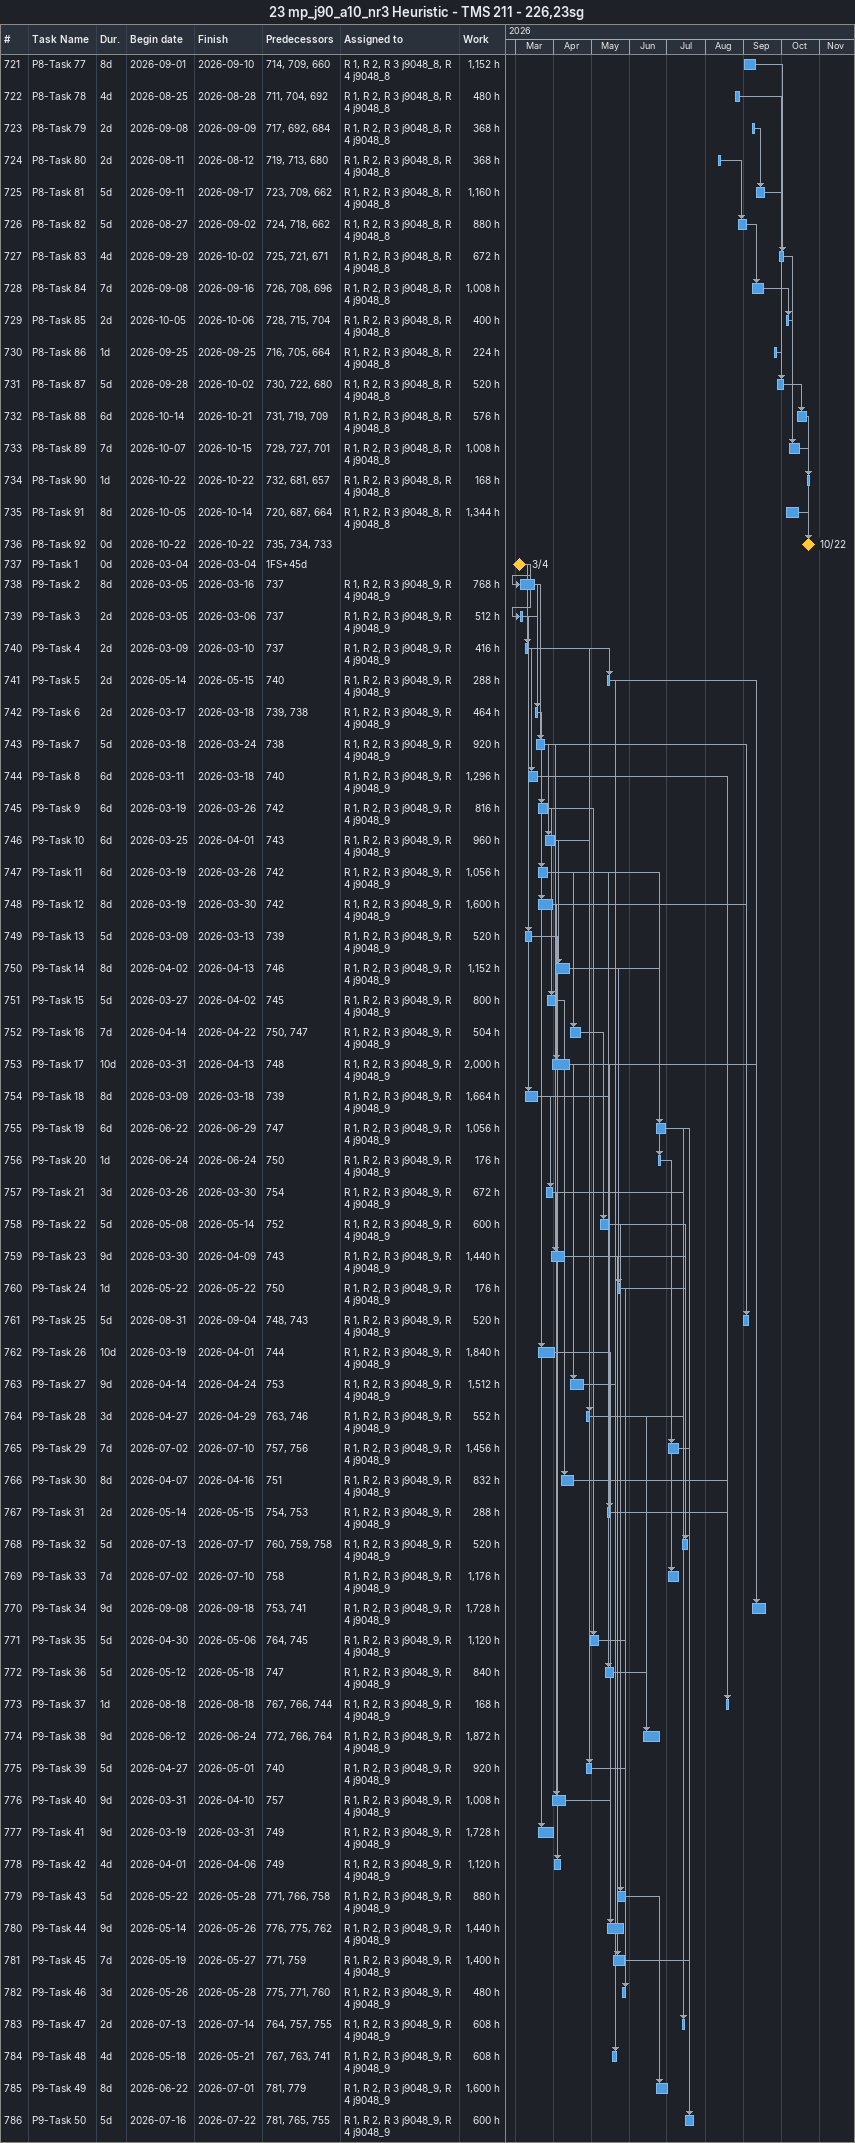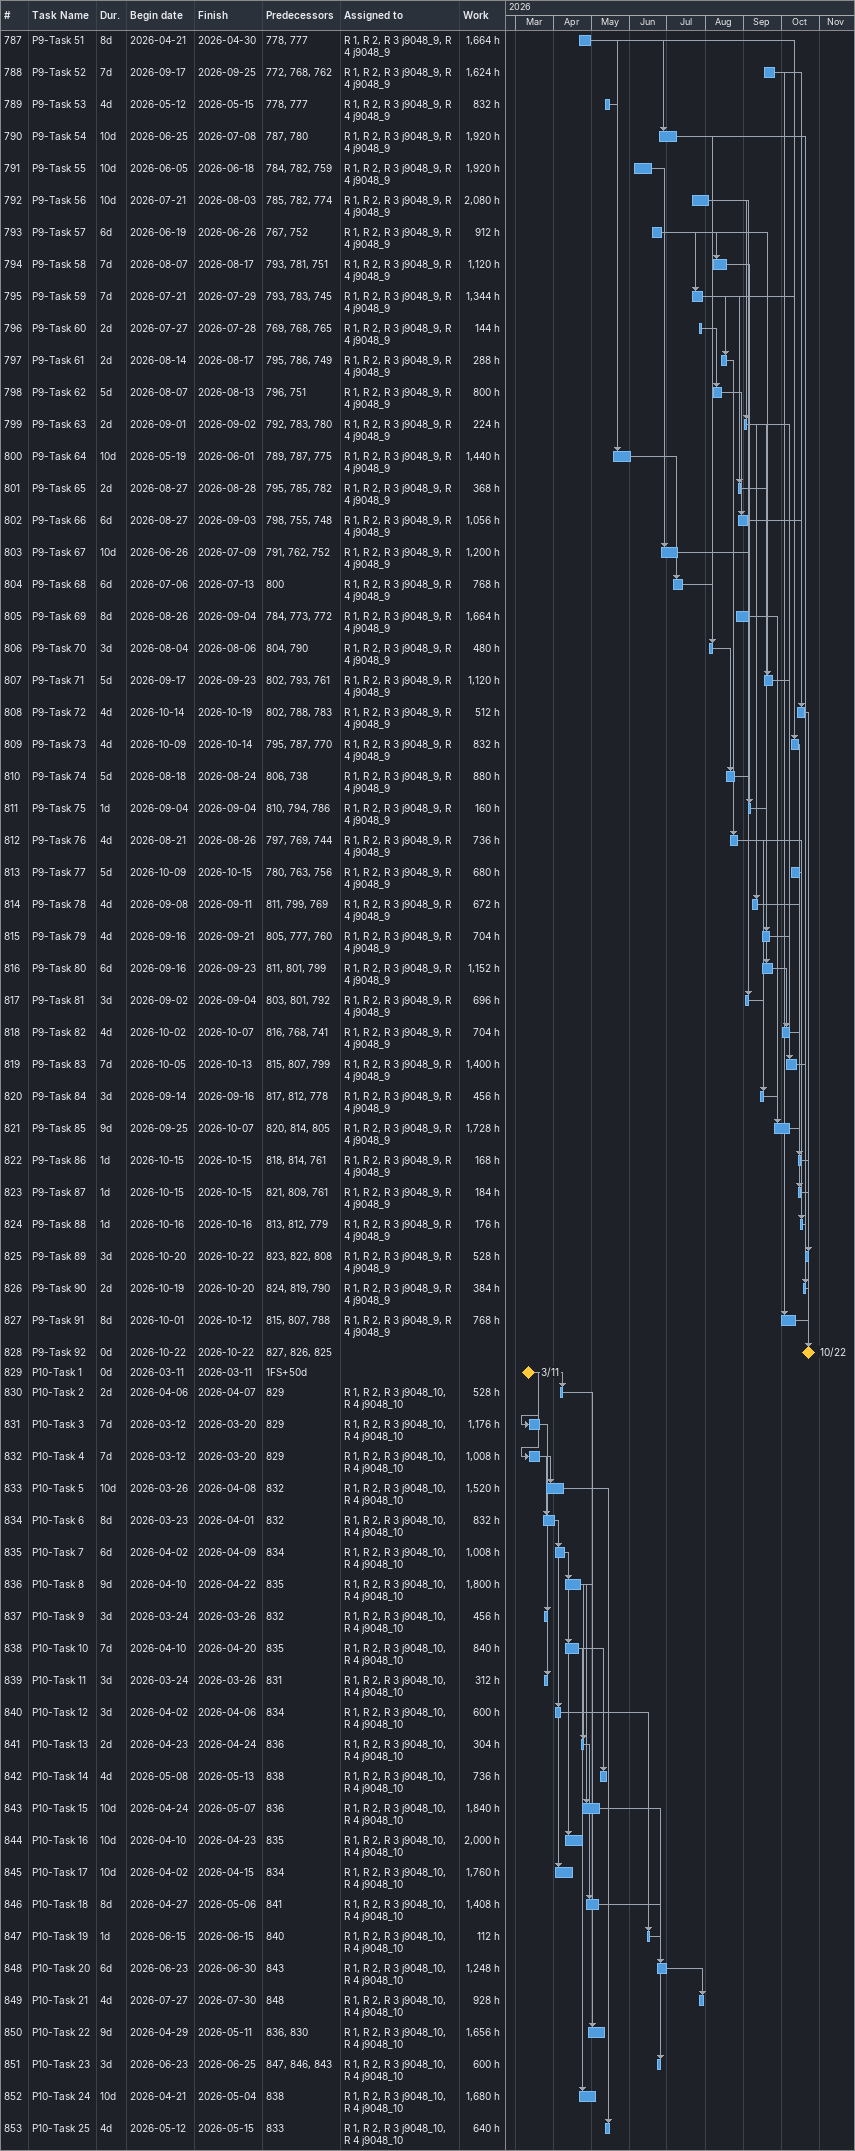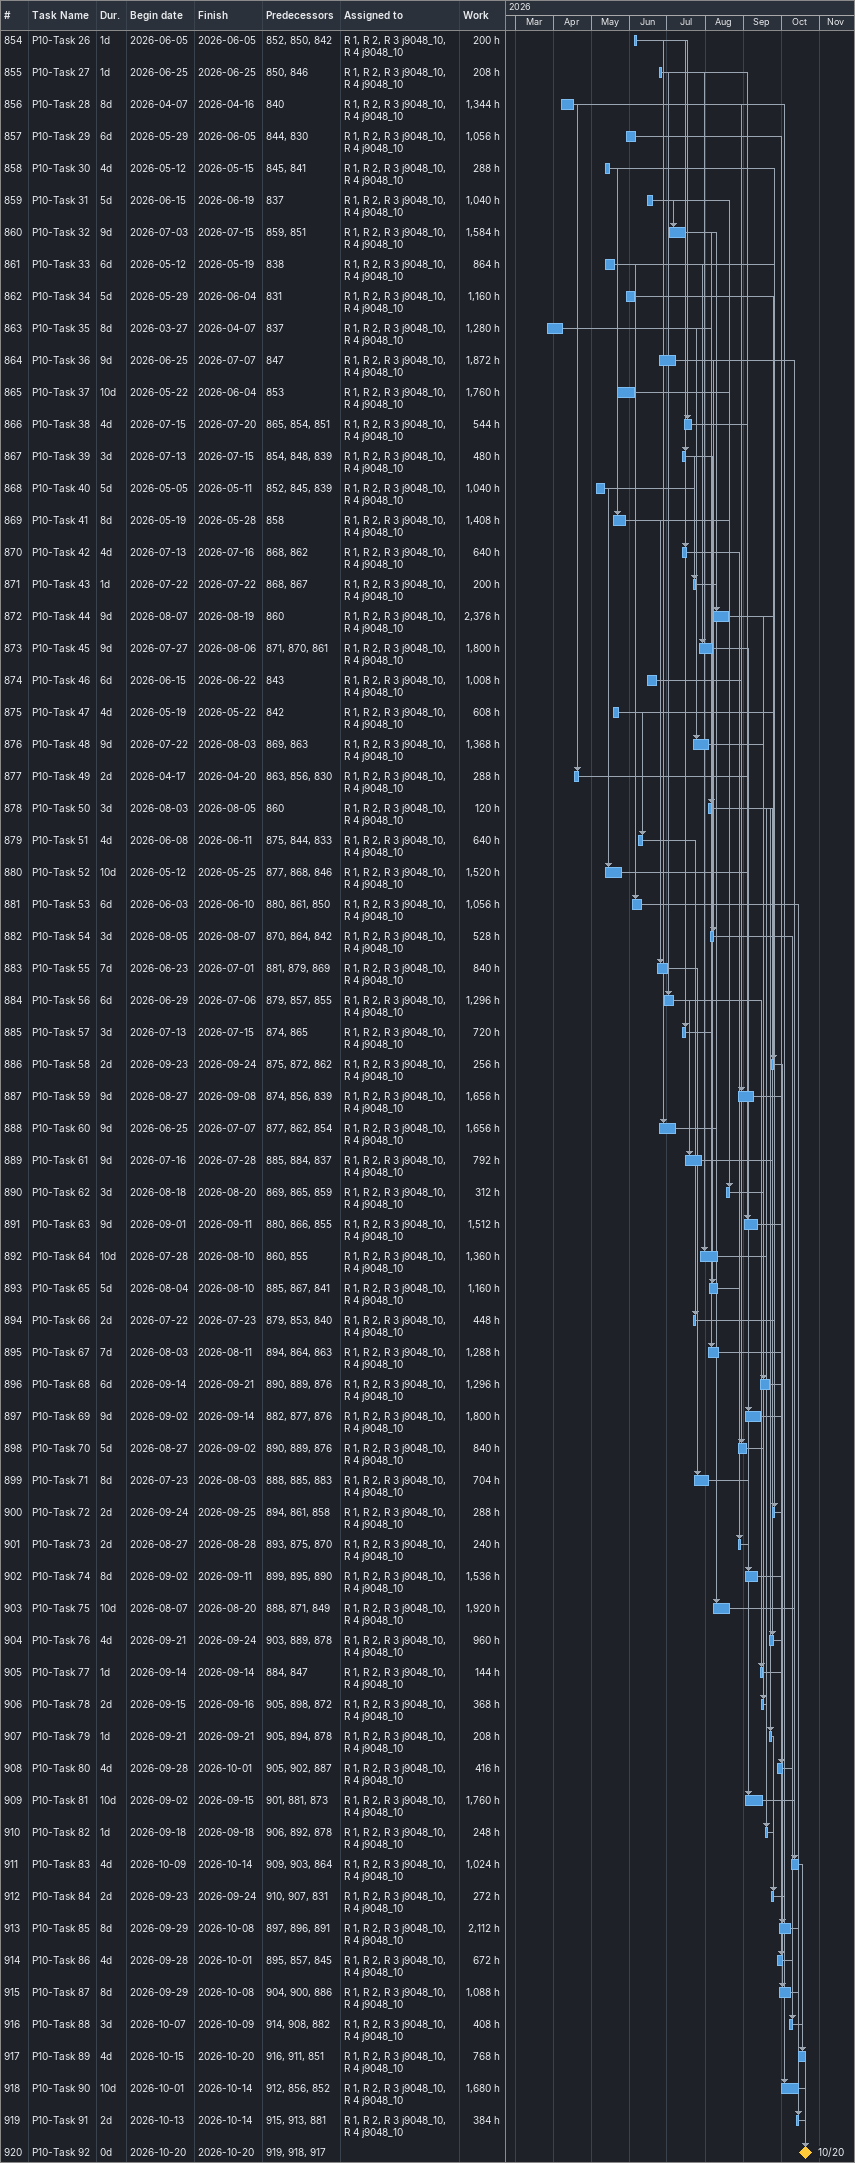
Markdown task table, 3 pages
23 mp_j90_a10_nr3 Heuristic - TMS 211 - 226,23sg

| ID | Task | Duration | Start | Finish | Predecessors | Resources | Work (h) |
|---|---|---|---|---|---|---|---|
| 721 | P8-Task 77 | 8d | 2026-09-01 | 2026-09-10 | 714, 709, 660 | R 1, R 2, R 3 j9048_8, R 4 j9048_8 | 1152 |
| 722 | P8-Task 78 | 4d | 2026-08-25 | 2026-08-28 | 711, 704, 692 | R 1, R 2, R 3 j9048_8, R 4 j9048_8 | 480 |
| 723 | P8-Task 79 | 2d | 2026-09-08 | 2026-09-09 | 717, 692, 684 | R 1, R 2, R 3 j9048_8, R 4 j9048_8 | 368 |
| 724 | P8-Task 80 | 2d | 2026-08-11 | 2026-08-12 | 719, 713, 680 | R 1, R 2, R 3 j9048_8, R 4 j9048_8 | 368 |
| 725 | P8-Task 81 | 5d | 2026-09-11 | 2026-09-17 | 723, 709, 662 | R 1, R 2, R 3 j9048_8, R 4 j9048_8 | 1160 |
| 726 | P8-Task 82 | 5d | 2026-08-27 | 2026-09-02 | 724, 718, 662 | R 1, R 2, R 3 j9048_8, R 4 j9048_8 | 880 |
| 727 | P8-Task 83 | 4d | 2026-09-29 | 2026-10-02 | 725, 721, 671 | R 1, R 2, R 3 j9048_8, R 4 j9048_8 | 672 |
| 728 | P8-Task 84 | 7d | 2026-09-08 | 2026-09-16 | 726, 708, 696 | R 1, R 2, R 3 j9048_8, R 4 j9048_8 | 1008 |
| 729 | P8-Task 85 | 2d | 2026-10-05 | 2026-10-06 | 728, 715, 704 | R 1, R 2, R 3 j9048_8, R 4 j9048_8 | 400 |
| 730 | P8-Task 86 | 1d | 2026-09-25 | 2026-09-25 | 716, 705, 664 | R 1, R 2, R 3 j9048_8, R 4 j9048_8 | 224 |
| 731 | P8-Task 87 | 5d | 2026-09-28 | 2026-10-02 | 730, 722, 680 | R 1, R 2, R 3 j9048_8, R 4 j9048_8 | 520 |
| 732 | P8-Task 88 | 6d | 2026-10-14 | 2026-10-21 | 731, 719, 709 | R 1, R 2, R 3 j9048_8, R 4 j9048_8 | 576 |
| 733 | P8-Task 89 | 7d | 2026-10-07 | 2026-10-15 | 729, 727, 701 | R 1, R 2, R 3 j9048_8, R 4 j9048_8 | 1008 |
| 734 | P8-Task 90 | 1d | 2026-10-22 | 2026-10-22 | 732, 681, 657 | R 1, R 2, R 3 j9048_8, R 4 j9048_8 | 168 |
| 735 | P8-Task 91 | 8d | 2026-10-05 | 2026-10-14 | 720, 687, 664 | R 1, R 2, R 3 j9048_8, R 4 j9048_8 | 1344 |
| 736 | P8-Task 92 | 0d | 2026-10-22 | 2026-10-22 | 735, 734, 733 |  |  |
| 737 | P9-Task 1 | 0d | 2026-03-04 | 2026-03-04 | 1FS+45d |  |  |
| 738 | P9-Task 2 | 8d | 2026-03-05 | 2026-03-16 | 737 | R 1, R 2, R 3 j9048_9, R 4 j9048_9 | 768 |
| 739 | P9-Task 3 | 2d | 2026-03-05 | 2026-03-06 | 737 | R 1, R 2, R 3 j9048_9, R 4 j9048_9 | 512 |
| 740 | P9-Task 4 | 2d | 2026-03-09 | 2026-03-10 | 737 | R 1, R 2, R 3 j9048_9, R 4 j9048_9 | 416 |
| 741 | P9-Task 5 | 2d | 2026-05-14 | 2026-05-15 | 740 | R 1, R 2, R 3 j9048_9, R 4 j9048_9 | 288 |
| 742 | P9-Task 6 | 2d | 2026-03-17 | 2026-03-18 | 739, 738 | R 1, R 2, R 3 j9048_9, R 4 j9048_9 | 464 |
| 743 | P9-Task 7 | 5d | 2026-03-18 | 2026-03-24 | 738 | R 1, R 2, R 3 j9048_9, R 4 j9048_9 | 920 |
| 744 | P9-Task 8 | 6d | 2026-03-11 | 2026-03-18 | 740 | R 1, R 2, R 3 j9048_9, R 4 j9048_9 | 1296 |
| 745 | P9-Task 9 | 6d | 2026-03-19 | 2026-03-26 | 742 | R 1, R 2, R 3 j9048_9, R 4 j9048_9 | 816 |
| 746 | P9-Task 10 | 6d | 2026-03-25 | 2026-04-01 | 743 | R 1, R 2, R 3 j9048_9, R 4 j9048_9 | 960 |
| 747 | P9-Task 11 | 6d | 2026-03-19 | 2026-03-26 | 742 | R 1, R 2, R 3 j9048_9, R 4 j9048_9 | 1056 |
| 748 | P9-Task 12 | 8d | 2026-03-19 | 2026-03-30 | 742 | R 1, R 2, R 3 j9048_9, R 4 j9048_9 | 1600 |
| 749 | P9-Task 13 | 5d | 2026-03-09 | 2026-03-13 | 739 | R 1, R 2, R 3 j9048_9, R 4 j9048_9 | 520 |
| 750 | P9-Task 14 | 8d | 2026-04-02 | 2026-04-13 | 746 | R 1, R 2, R 3 j9048_9, R 4 j9048_9 | 1152 |
| 751 | P9-Task 15 | 5d | 2026-03-27 | 2026-04-02 | 745 | R 1, R 2, R 3 j9048_9, R 4 j9048_9 | 800 |
| 752 | P9-Task 16 | 7d | 2026-04-14 | 2026-04-22 | 750, 747 | R 1, R 2, R 3 j9048_9, R 4 j9048_9 | 504 |
| 753 | P9-Task 17 | 10d | 2026-03-31 | 2026-04-13 | 748 | R 1, R 2, R 3 j9048_9, R 4 j9048_9 | 2000 |
| 754 | P9-Task 18 | 8d | 2026-03-09 | 2026-03-18 | 739 | R 1, R 2, R 3 j9048_9, R 4 j9048_9 | 1664 |
| 755 | P9-Task 19 | 6d | 2026-06-22 | 2026-06-29 | 747 | R 1, R 2, R 3 j9048_9, R 4 j9048_9 | 1056 |
| 756 | P9-Task 20 | 1d | 2026-06-24 | 2026-06-24 | 750 | R 1, R 2, R 3 j9048_9, R 4 j9048_9 | 176 |
| 757 | P9-Task 21 | 3d | 2026-03-26 | 2026-03-30 | 754 | R 1, R 2, R 3 j9048_9, R 4 j9048_9 | 672 |
| 758 | P9-Task 22 | 5d | 2026-05-08 | 2026-05-14 | 752 | R 1, R 2, R 3 j9048_9, R 4 j9048_9 | 600 |
| 759 | P9-Task 23 | 9d | 2026-03-30 | 2026-04-09 | 743 | R 1, R 2, R 3 j9048_9, R 4 j9048_9 | 1440 |
| 760 | P9-Task 24 | 1d | 2026-05-22 | 2026-05-22 | 750 | R 1, R 2, R 3 j9048_9, R 4 j9048_9 | 176 |
| 761 | P9-Task 25 | 5d | 2026-08-31 | 2026-09-04 | 748, 743 | R 1, R 2, R 3 j9048_9, R 4 j9048_9 | 520 |
| 762 | P9-Task 26 | 10d | 2026-03-19 | 2026-04-01 | 744 | R 1, R 2, R 3 j9048_9, R 4 j9048_9 | 1840 |
| 763 | P9-Task 27 | 9d | 2026-04-14 | 2026-04-24 | 753 | R 1, R 2, R 3 j9048_9, R 4 j9048_9 | 1512 |
| 764 | P9-Task 28 | 3d | 2026-04-27 | 2026-04-29 | 763, 746 | R 1, R 2, R 3 j9048_9, R 4 j9048_9 | 552 |
| 765 | P9-Task 29 | 7d | 2026-07-02 | 2026-07-10 | 757, 756 | R 1, R 2, R 3 j9048_9, R 4 j9048_9 | 1456 |
| 766 | P9-Task 30 | 8d | 2026-04-07 | 2026-04-16 | 751 | R 1, R 2, R 3 j9048_9, R 4 j9048_9 | 832 |
| 767 | P9-Task 31 | 2d | 2026-05-14 | 2026-05-15 | 754, 753 | R 1, R 2, R 3 j9048_9, R 4 j9048_9 | 288 |
| 768 | P9-Task 32 | 5d | 2026-07-13 | 2026-07-17 | 760, 759, 758 | R 1, R 2, R 3 j9048_9, R 4 j9048_9 | 520 |
| 769 | P9-Task 33 | 7d | 2026-07-02 | 2026-07-10 | 758 | R 1, R 2, R 3 j9048_9, R 4 j9048_9 | 1176 |
| 770 | P9-Task 34 | 9d | 2026-09-08 | 2026-09-18 | 753, 741 | R 1, R 2, R 3 j9048_9, R 4 j9048_9 | 1728 |
| 771 | P9-Task 35 | 5d | 2026-04-30 | 2026-05-06 | 764, 745 | R 1, R 2, R 3 j9048_9, R 4 j9048_9 | 1120 |
| 772 | P9-Task 36 | 5d | 2026-05-12 | 2026-05-18 | 747 | R 1, R 2, R 3 j9048_9, R 4 j9048_9 | 840 |
| 773 | P9-Task 37 | 1d | 2026-08-18 | 2026-08-18 | 767, 766, 744 | R 1, R 2, R 3 j9048_9, R 4 j9048_9 | 168 |
| 774 | P9-Task 38 | 9d | 2026-06-12 | 2026-06-24 | 772, 766, 764 | R 1, R 2, R 3 j9048_9, R 4 j9048_9 | 1872 |
| 775 | P9-Task 39 | 5d | 2026-04-27 | 2026-05-01 | 740 | R 1, R 2, R 3 j9048_9, R 4 j9048_9 | 920 |
| 776 | P9-Task 40 | 9d | 2026-03-31 | 2026-04-10 | 757 | R 1, R 2, R 3 j9048_9, R 4 j9048_9 | 1008 |
| 777 | P9-Task 41 | 9d | 2026-03-19 | 2026-03-31 | 749 | R 1, R 2, R 3 j9048_9, R 4 j9048_9 | 1728 |
| 778 | P9-Task 42 | 4d | 2026-04-01 | 2026-04-06 | 749 | R 1, R 2, R 3 j9048_9, R 4 j9048_9 | 1120 |
| 779 | P9-Task 43 | 5d | 2026-05-22 | 2026-05-28 | 771, 766, 758 | R 1, R 2, R 3 j9048_9, R 4 j9048_9 | 880 |
| 780 | P9-Task 44 | 9d | 2026-05-14 | 2026-05-26 | 776, 775, 762 | R 1, R 2, R 3 j9048_9, R 4 j9048_9 | 1440 |
| 781 | P9-Task 45 | 7d | 2026-05-19 | 2026-05-27 | 771, 759 | R 1, R 2, R 3 j9048_9, R 4 j9048_9 | 1400 |
| 782 | P9-Task 46 | 3d | 2026-05-26 | 2026-05-28 | 775, 771, 760 | R 1, R 2, R 3 j9048_9, R 4 j9048_9 | 480 |
| 783 | P9-Task 47 | 2d | 2026-07-13 | 2026-07-14 | 764, 757, 755 | R 1, R 2, R 3 j9048_9, R 4 j9048_9 | 608 |
| 784 | P9-Task 48 | 4d | 2026-05-18 | 2026-05-21 | 767, 763, 741 | R 1, R 2, R 3 j9048_9, R 4 j9048_9 | 608 |
| 785 | P9-Task 49 | 8d | 2026-06-22 | 2026-07-01 | 781, 779 | R 1, R 2, R 3 j9048_9, R 4 j9048_9 | 1600 |
| 786 | P9-Task 50 | 5d | 2026-07-16 | 2026-07-22 | 781, 765, 755 | R 1, R 2, R 3 j9048_9, R 4 j9048_9 | 600 |
| 787 | P9-Task 51 | 8d | 2026-04-21 | 2026-04-30 | 778, 777 | R 1, R 2, R 3 j9048_9, R 4 j9048_9 | 1664 |
| 788 | P9-Task 52 | 7d | 2026-09-17 | 2026-09-25 | 772, 768, 762 | R 1, R 2, R 3 j9048_9, R 4 j9048_9 | 1624 |
| 789 | P9-Task 53 | 4d | 2026-05-12 | 2026-05-15 | 778, 777 | R 1, R 2, R 3 j9048_9, R 4 j9048_9 | 832 |
| 790 | P9-Task 54 | 10d | 2026-06-25 | 2026-07-08 | 787, 780 | R 1, R 2, R 3 j9048_9, R 4 j9048_9 | 1920 |
| 791 | P9-Task 55 | 10d | 2026-06-05 | 2026-06-18 | 784, 782, 759 | R 1, R 2, R 3 j9048_9, R 4 j9048_9 | 1920 |
| 792 | P9-Task 56 | 10d | 2026-07-21 | 2026-08-03 | 785, 782, 774 | R 1, R 2, R 3 j9048_9, R 4 j9048_9 | 2080 |
| 793 | P9-Task 57 | 6d | 2026-06-19 | 2026-06-26 | 767, 752 | R 1, R 2, R 3 j9048_9, R 4 j9048_9 | 912 |
| 794 | P9-Task 58 | 7d | 2026-08-07 | 2026-08-17 | 793, 781, 751 | R 1, R 2, R 3 j9048_9, R 4 j9048_9 | 1120 |
| 795 | P9-Task 59 | 7d | 2026-07-21 | 2026-07-29 | 793, 783, 745 | R 1, R 2, R 3 j9048_9, R 4 j9048_9 | 1344 |
| 796 | P9-Task 60 | 2d | 2026-07-27 | 2026-07-28 | 769, 768, 765 | R 1, R 2, R 3 j9048_9, R 4 j9048_9 | 144 |
| 797 | P9-Task 61 | 2d | 2026-08-14 | 2026-08-17 | 795, 786, 749 | R 1, R 2, R 3 j9048_9, R 4 j9048_9 | 288 |
| 798 | P9-Task 62 | 5d | 2026-08-07 | 2026-08-13 | 796, 751 | R 1, R 2, R 3 j9048_9, R 4 j9048_9 | 800 |
| 799 | P9-Task 63 | 2d | 2026-09-01 | 2026-09-02 | 792, 783, 780 | R 1, R 2, R 3 j9048_9, R 4 j9048_9 | 224 |
| 800 | P9-Task 64 | 10d | 2026-05-19 | 2026-06-01 | 789, 787, 775 | R 1, R 2, R 3 j9048_9, R 4 j9048_9 | 1440 |
| 801 | P9-Task 65 | 2d | 2026-08-27 | 2026-08-28 | 795, 785, 782 | R 1, R 2, R 3 j9048_9, R 4 j9048_9 | 368 |
| 802 | P9-Task 66 | 6d | 2026-08-27 | 2026-09-03 | 798, 755, 748 | R 1, R 2, R 3 j9048_9, R 4 j9048_9 | 1056 |
| 803 | P9-Task 67 | 10d | 2026-06-26 | 2026-07-09 | 791, 762, 752 | R 1, R 2, R 3 j9048_9, R 4 j9048_9 | 1200 |
| 804 | P9-Task 68 | 6d | 2026-07-06 | 2026-07-13 | 800 | R 1, R 2, R 3 j9048_9, R 4 j9048_9 | 768 |
| 805 | P9-Task 69 | 8d | 2026-08-26 | 2026-09-04 | 784, 773, 772 | R 1, R 2, R 3 j9048_9, R 4 j9048_9 | 1664 |
| 806 | P9-Task 70 | 3d | 2026-08-04 | 2026-08-06 | 804, 790 | R 1, R 2, R 3 j9048_9, R 4 j9048_9 | 480 |
| 807 | P9-Task 71 | 5d | 2026-09-17 | 2026-09-23 | 802, 793, 761 | R 1, R 2, R 3 j9048_9, R 4 j9048_9 | 1120 |
| 808 | P9-Task 72 | 4d | 2026-10-14 | 2026-10-19 | 802, 788, 783 | R 1, R 2, R 3 j9048_9, R 4 j9048_9 | 512 |
| 809 | P9-Task 73 | 4d | 2026-10-09 | 2026-10-14 | 795, 787, 770 | R 1, R 2, R 3 j9048_9, R 4 j9048_9 | 832 |
| 810 | P9-Task 74 | 5d | 2026-08-18 | 2026-08-24 | 806, 738 | R 1, R 2, R 3 j9048_9, R 4 j9048_9 | 880 |
| 811 | P9-Task 75 | 1d | 2026-09-04 | 2026-09-04 | 810, 794, 786 | R 1, R 2, R 3 j9048_9, R 4 j9048_9 | 160 |
| 812 | P9-Task 76 | 4d | 2026-08-21 | 2026-08-26 | 797, 769, 744 | R 1, R 2, R 3 j9048_9, R 4 j9048_9 | 736 |
| 813 | P9-Task 77 | 5d | 2026-10-09 | 2026-10-15 | 780, 763, 756 | R 1, R 2, R 3 j9048_9, R 4 j9048_9 | 680 |
| 814 | P9-Task 78 | 4d | 2026-09-08 | 2026-09-11 | 811, 799, 769 | R 1, R 2, R 3 j9048_9, R 4 j9048_9 | 672 |
| 815 | P9-Task 79 | 4d | 2026-09-16 | 2026-09-21 | 805, 777, 760 | R 1, R 2, R 3 j9048_9, R 4 j9048_9 | 704 |
| 816 | P9-Task 80 | 6d | 2026-09-16 | 2026-09-23 | 811, 801, 799 | R 1, R 2, R 3 j9048_9, R 4 j9048_9 | 1152 |
| 817 | P9-Task 81 | 3d | 2026-09-02 | 2026-09-04 | 803, 801, 792 | R 1, R 2, R 3 j9048_9, R 4 j9048_9 | 696 |
| 818 | P9-Task 82 | 4d | 2026-10-02 | 2026-10-07 | 816, 768, 741 | R 1, R 2, R 3 j9048_9, R 4 j9048_9 | 704 |
| 819 | P9-Task 83 | 7d | 2026-10-05 | 2026-10-13 | 815, 807, 799 | R 1, R 2, R 3 j9048_9, R 4 j9048_9 | 1400 |
| 820 | P9-Task 84 | 3d | 2026-09-14 | 2026-09-16 | 817, 812, 778 | R 1, R 2, R 3 j9048_9, R 4 j9048_9 | 456 |
| 821 | P9-Task 85 | 9d | 2026-09-25 | 2026-10-07 | 820, 814, 805 | R 1, R 2, R 3 j9048_9, R 4 j9048_9 | 1728 |
| 822 | P9-Task 86 | 1d | 2026-10-15 | 2026-10-15 | 818, 814, 761 | R 1, R 2, R 3 j9048_9, R 4 j9048_9 | 168 |
| 823 | P9-Task 87 | 1d | 2026-10-15 | 2026-10-15 | 821, 809, 761 | R 1, R 2, R 3 j9048_9, R 4 j9048_9 | 184 |
| 824 | P9-Task 88 | 1d | 2026-10-16 | 2026-10-16 | 813, 812, 779 | R 1, R 2, R 3 j9048_9, R 4 j9048_9 | 176 |
| 825 | P9-Task 89 | 3d | 2026-10-20 | 2026-10-22 | 823, 822, 808 | R 1, R 2, R 3 j9048_9, R 4 j9048_9 | 528 |
| 826 | P9-Task 90 | 2d | 2026-10-19 | 2026-10-20 | 824, 819, 790 | R 1, R 2, R 3 j9048_9, R 4 j9048_9 | 384 |
| 827 | P9-Task 91 | 8d | 2026-10-01 | 2026-10-12 | 815, 807, 788 | R 1, R 2, R 3 j9048_9, R 4 j9048_9 | 768 |
| 828 | P9-Task 92 | 0d | 2026-10-22 | 2026-10-22 | 827, 826, 825 |  |  |
| 829 | P10-Task 1 | 0d | 2026-03-11 | 2026-03-11 | 1FS+50d |  |  |
| 830 | P10-Task 2 | 2d | 2026-04-06 | 2026-04-07 | 829 | R 1, R 2, R 3 j9048_10, R 4 j9048_10 | 528 |
| 831 | P10-Task 3 | 7d | 2026-03-12 | 2026-03-20 | 829 | R 1, R 2, R 3 j9048_10, R 4 j9048_10 | 1176 |
| 832 | P10-Task 4 | 7d | 2026-03-12 | 2026-03-20 | 829 | R 1, R 2, R 3 j9048_10, R 4 j9048_10 | 1008 |
| 833 | P10-Task 5 | 10d | 2026-03-26 | 2026-04-08 | 832 | R 1, R 2, R 3 j9048_10, R 4 j9048_10 | 1520 |
| 834 | P10-Task 6 | 8d | 2026-03-23 | 2026-04-01 | 832 | R 1, R 2, R 3 j9048_10, R 4 j9048_10 | 832 |
| 835 | P10-Task 7 | 6d | 2026-04-02 | 2026-04-09 | 834 | R 1, R 2, R 3 j9048_10, R 4 j9048_10 | 1008 |
| 836 | P10-Task 8 | 9d | 2026-04-10 | 2026-04-22 | 835 | R 1, R 2, R 3 j9048_10, R 4 j9048_10 | 1800 |
| 837 | P10-Task 9 | 3d | 2026-03-24 | 2026-03-26 | 832 | R 1, R 2, R 3 j9048_10, R 4 j9048_10 | 456 |
| 838 | P10-Task 10 | 7d | 2026-04-10 | 2026-04-20 | 835 | R 1, R 2, R 3 j9048_10, R 4 j9048_10 | 840 |
| 839 | P10-Task 11 | 3d | 2026-03-24 | 2026-03-26 | 831 | R 1, R 2, R 3 j9048_10, R 4 j9048_10 | 312 |
| 840 | P10-Task 12 | 3d | 2026-04-02 | 2026-04-06 | 834 | R 1, R 2, R 3 j9048_10, R 4 j9048_10 | 600 |
| 841 | P10-Task 13 | 2d | 2026-04-23 | 2026-04-24 | 836 | R 1, R 2, R 3 j9048_10, R 4 j9048_10 | 304 |
| 842 | P10-Task 14 | 4d | 2026-05-08 | 2026-05-13 | 838 | R 1, R 2, R 3 j9048_10, R 4 j9048_10 | 736 |
| 843 | P10-Task 15 | 10d | 2026-04-24 | 2026-05-07 | 836 | R 1, R 2, R 3 j9048_10, R 4 j9048_10 | 1840 |
| 844 | P10-Task 16 | 10d | 2026-04-10 | 2026-04-23 | 835 | R 1, R 2, R 3 j9048_10, R 4 j9048_10 | 2000 |
| 845 | P10-Task 17 | 10d | 2026-04-02 | 2026-04-15 | 834 | R 1, R 2, R 3 j9048_10, R 4 j9048_10 | 1760 |
| 846 | P10-Task 18 | 8d | 2026-04-27 | 2026-05-06 | 841 | R 1, R 2, R 3 j9048_10, R 4 j9048_10 | 1408 |
| 847 | P10-Task 19 | 1d | 2026-06-15 | 2026-06-15 | 840 | R 1, R 2, R 3 j9048_10, R 4 j9048_10 | 112 |
| 848 | P10-Task 20 | 6d | 2026-06-23 | 2026-06-30 | 843 | R 1, R 2, R 3 j9048_10, R 4 j9048_10 | 1248 |
| 849 | P10-Task 21 | 4d | 2026-07-27 | 2026-07-30 | 848 | R 1, R 2, R 3 j9048_10, R 4 j9048_10 | 928 |
| 850 | P10-Task 22 | 9d | 2026-04-29 | 2026-05-11 | 836, 830 | R 1, R 2, R 3 j9048_10, R 4 j9048_10 | 1656 |
| 851 | P10-Task 23 | 3d | 2026-06-23 | 2026-06-25 | 847, 846, 843 | R 1, R 2, R 3 j9048_10, R 4 j9048_10 | 600 |
| 852 | P10-Task 24 | 10d | 2026-04-21 | 2026-05-04 | 838 | R 1, R 2, R 3 j9048_10, R 4 j9048_10 | 1680 |
| 853 | P10-Task 25 | 4d | 2026-05-12 | 2026-05-15 | 833 | R 1, R 2, R 3 j9048_10, R 4 j9048_10 | 640 |
| 854 | P10-Task 26 | 1d | 2026-06-05 | 2026-06-05 | 852, 850, 842 | R 1, R 2, R 3 j9048_10, R 4 j9048_10 | 200 |
| 855 | P10-Task 27 | 1d | 2026-06-25 | 2026-06-25 | 850, 846 | R 1, R 2, R 3 j9048_10, R 4 j9048_10 | 208 |
| 856 | P10-Task 28 | 8d | 2026-04-07 | 2026-04-16 | 840 | R 1, R 2, R 3 j9048_10, R 4 j9048_10 | 1344 |
| 857 | P10-Task 29 | 6d | 2026-05-29 | 2026-06-05 | 844, 830 | R 1, R 2, R 3 j9048_10, R 4 j9048_10 | 1056 |
| 858 | P10-Task 30 | 4d | 2026-05-12 | 2026-05-15 | 845, 841 | R 1, R 2, R 3 j9048_10, R 4 j9048_10 | 288 |
| 859 | P10-Task 31 | 5d | 2026-06-15 | 2026-06-19 | 837 | R 1, R 2, R 3 j9048_10, R 4 j9048_10 | 1040 |
| 860 | P10-Task 32 | 9d | 2026-07-03 | 2026-07-15 | 859, 851 | R 1, R 2, R 3 j9048_10, R 4 j9048_10 | 1584 |
| 861 | P10-Task 33 | 6d | 2026-05-12 | 2026-05-19 | 838 | R 1, R 2, R 3 j9048_10, R 4 j9048_10 | 864 |
| 862 | P10-Task 34 | 5d | 2026-05-29 | 2026-06-04 | 831 | R 1, R 2, R 3 j9048_10, R 4 j9048_10 | 1160 |
| 863 | P10-Task 35 | 8d | 2026-03-27 | 2026-04-07 | 837 | R 1, R 2, R 3 j9048_10, R 4 j9048_10 | 1280 |
| 864 | P10-Task 36 | 9d | 2026-06-25 | 2026-07-07 | 847 | R 1, R 2, R 3 j9048_10, R 4 j9048_10 | 1872 |
| 865 | P10-Task 37 | 10d | 2026-05-22 | 2026-06-04 | 853 | R 1, R 2, R 3 j9048_10, R 4 j9048_10 | 1760 |
| 866 | P10-Task 38 | 4d | 2026-07-15 | 2026-07-20 | 865, 854, 851 | R 1, R 2, R 3 j9048_10, R 4 j9048_10 | 544 |
| 867 | P10-Task 39 | 3d | 2026-07-13 | 2026-07-15 | 854, 848, 839 | R 1, R 2, R 3 j9048_10, R 4 j9048_10 | 480 |
| 868 | P10-Task 40 | 5d | 2026-05-05 | 2026-05-11 | 852, 845, 839 | R 1, R 2, R 3 j9048_10, R 4 j9048_10 | 1040 |
| 869 | P10-Task 41 | 8d | 2026-05-19 | 2026-05-28 | 858 | R 1, R 2, R 3 j9048_10, R 4 j9048_10 | 1408 |
| 870 | P10-Task 42 | 4d | 2026-07-13 | 2026-07-16 | 868, 862 | R 1, R 2, R 3 j9048_10, R 4 j9048_10 | 640 |
| 871 | P10-Task 43 | 1d | 2026-07-22 | 2026-07-22 | 868, 867 | R 1, R 2, R 3 j9048_10, R 4 j9048_10 | 200 |
| 872 | P10-Task 44 | 9d | 2026-08-07 | 2026-08-19 | 860 | R 1, R 2, R 3 j9048_10, R 4 j9048_10 | 2376 |
| 873 | P10-Task 45 | 9d | 2026-07-27 | 2026-08-06 | 871, 870, 861 | R 1, R 2, R 3 j9048_10, R 4 j9048_10 | 1800 |
| 874 | P10-Task 46 | 6d | 2026-06-15 | 2026-06-22 | 843 | R 1, R 2, R 3 j9048_10, R 4 j9048_10 | 1008 |
| 875 | P10-Task 47 | 4d | 2026-05-19 | 2026-05-22 | 842 | R 1, R 2, R 3 j9048_10, R 4 j9048_10 | 608 |
| 876 | P10-Task 48 | 9d | 2026-07-22 | 2026-08-03 | 869, 863 | R 1, R 2, R 3 j9048_10, R 4 j9048_10 | 1368 |
| 877 | P10-Task 49 | 2d | 2026-04-17 | 2026-04-20 | 863, 856, 830 | R 1, R 2, R 3 j9048_10, R 4 j9048_10 | 288 |
| 878 | P10-Task 50 | 3d | 2026-08-03 | 2026-08-05 | 860 | R 1, R 2, R 3 j9048_10, R 4 j9048_10 | 120 |
| 879 | P10-Task 51 | 4d | 2026-06-08 | 2026-06-11 | 875, 844, 833 | R 1, R 2, R 3 j9048_10, R 4 j9048_10 | 640 |
| 880 | P10-Task 52 | 10d | 2026-05-12 | 2026-05-25 | 877, 868, 846 | R 1, R 2, R 3 j9048_10, R 4 j9048_10 | 1520 |
| 881 | P10-Task 53 | 6d | 2026-06-03 | 2026-06-10 | 880, 861, 850 | R 1, R 2, R 3 j9048_10, R 4 j9048_10 | 1056 |
| 882 | P10-Task 54 | 3d | 2026-08-05 | 2026-08-07 | 870, 864, 842 | R 1, R 2, R 3 j9048_10, R 4 j9048_10 | 528 |
| 883 | P10-Task 55 | 7d | 2026-06-23 | 2026-07-01 | 881, 879, 869 | R 1, R 2, R 3 j9048_10, R 4 j9048_10 | 840 |
| 884 | P10-Task 56 | 6d | 2026-06-29 | 2026-07-06 | 879, 857, 855 | R 1, R 2, R 3 j9048_10, R 4 j9048_10 | 1296 |
| 885 | P10-Task 57 | 3d | 2026-07-13 | 2026-07-15 | 874, 865 | R 1, R 2, R 3 j9048_10, R 4 j9048_10 | 720 |
| 886 | P10-Task 58 | 2d | 2026-09-23 | 2026-09-24 | 875, 872, 862 | R 1, R 2, R 3 j9048_10, R 4 j9048_10 | 256 |
| 887 | P10-Task 59 | 9d | 2026-08-27 | 2026-09-08 | 874, 856, 839 | R 1, R 2, R 3 j9048_10, R 4 j9048_10 | 1656 |
| 888 | P10-Task 60 | 9d | 2026-06-25 | 2026-07-07 | 877, 862, 854 | R 1, R 2, R 3 j9048_10, R 4 j9048_10 | 1656 |
| 889 | P10-Task 61 | 9d | 2026-07-16 | 2026-07-28 | 885, 884, 837 | R 1, R 2, R 3 j9048_10, R 4 j9048_10 | 792 |
| 890 | P10-Task 62 | 3d | 2026-08-18 | 2026-08-20 | 869, 865, 859 | R 1, R 2, R 3 j9048_10, R 4 j9048_10 | 312 |
| 891 | P10-Task 63 | 9d | 2026-09-01 | 2026-09-11 | 880, 866, 855 | R 1, R 2, R 3 j9048_10, R 4 j9048_10 | 1512 |
| 892 | P10-Task 64 | 10d | 2026-07-28 | 2026-08-10 | 860, 855 | R 1, R 2, R 3 j9048_10, R 4 j9048_10 | 1360 |
| 893 | P10-Task 65 | 5d | 2026-08-04 | 2026-08-10 | 885, 867, 841 | R 1, R 2, R 3 j9048_10, R 4 j9048_10 | 1160 |
| 894 | P10-Task 66 | 2d | 2026-07-22 | 2026-07-23 | 879, 853, 840 | R 1, R 2, R 3 j9048_10, R 4 j9048_10 | 448 |
| 895 | P10-Task 67 | 7d | 2026-08-03 | 2026-08-11 | 894, 864, 863 | R 1, R 2, R 3 j9048_10, R 4 j9048_10 | 1288 |
| 896 | P10-Task 68 | 6d | 2026-09-14 | 2026-09-21 | 890, 889, 876 | R 1, R 2, R 3 j9048_10, R 4 j9048_10 | 1296 |
| 897 | P10-Task 69 | 9d | 2026-09-02 | 2026-09-14 | 882, 877, 876 | R 1, R 2, R 3 j9048_10, R 4 j9048_10 | 1800 |
| 898 | P10-Task 70 | 5d | 2026-08-27 | 2026-09-02 | 890, 889, 876 | R 1, R 2, R 3 j9048_10, R 4 j9048_10 | 840 |
| 899 | P10-Task 71 | 8d | 2026-07-23 | 2026-08-03 | 888, 885, 883 | R 1, R 2, R 3 j9048_10, R 4 j9048_10 | 704 |
| 900 | P10-Task 72 | 2d | 2026-09-24 | 2026-09-25 | 894, 861, 858 | R 1, R 2, R 3 j9048_10, R 4 j9048_10 | 288 |
| 901 | P10-Task 73 | 2d | 2026-08-27 | 2026-08-28 | 893, 875, 870 | R 1, R 2, R 3 j9048_10, R 4 j9048_10 | 240 |
| 902 | P10-Task 74 | 8d | 2026-09-02 | 2026-09-11 | 899, 895, 890 | R 1, R 2, R 3 j9048_10, R 4 j9048_10 | 1536 |
| 903 | P10-Task 75 | 10d | 2026-08-07 | 2026-08-20 | 888, 871, 849 | R 1, R 2, R 3 j9048_10, R 4 j9048_10 | 1920 |
| 904 | P10-Task 76 | 4d | 2026-09-21 | 2026-09-24 | 903, 889, 878 | R 1, R 2, R 3 j9048_10, R 4 j9048_10 | 960 |
| 905 | P10-Task 77 | 1d | 2026-09-14 | 2026-09-14 | 884, 847 | R 1, R 2, R 3 j9048_10, R 4 j9048_10 | 144 |
| 906 | P10-Task 78 | 2d | 2026-09-15 | 2026-09-16 | 905, 898, 872 | R 1, R 2, R 3 j9048_10, R 4 j9048_10 | 368 |
| 907 | P10-Task 79 | 1d | 2026-09-21 | 2026-09-21 | 905, 894, 878 | R 1, R 2, R 3 j9048_10, R 4 j9048_10 | 208 |
| 908 | P10-Task 80 | 4d | 2026-09-28 | 2026-10-01 | 905, 902, 887 | R 1, R 2, R 3 j9048_10, R 4 j9048_10 | 416 |
| 909 | P10-Task 81 | 10d | 2026-09-02 | 2026-09-15 | 901, 881, 873 | R 1, R 2, R 3 j9048_10, R 4 j9048_10 | 1760 |
| 910 | P10-Task 82 | 1d | 2026-09-18 | 2026-09-18 | 906, 892, 878 | R 1, R 2, R 3 j9048_10, R 4 j9048_10 | 248 |
| 911 | P10-Task 83 | 4d | 2026-10-09 | 2026-10-14 | 909, 903, 864 | R 1, R 2, R 3 j9048_10, R 4 j9048_10 | 1024 |
| 912 | P10-Task 84 | 2d | 2026-09-23 | 2026-09-24 | 910, 907, 831 | R 1, R 2, R 3 j9048_10, R 4 j9048_10 | 272 |
| 913 | P10-Task 85 | 8d | 2026-09-29 | 2026-10-08 | 897, 896, 891 | R 1, R 2, R 3 j9048_10, R 4 j9048_10 | 2112 |
| 914 | P10-Task 86 | 4d | 2026-09-28 | 2026-10-01 | 895, 857, 845 | R 1, R 2, R 3 j9048_10, R 4 j9048_10 | 672 |
| 915 | P10-Task 87 | 8d | 2026-09-29 | 2026-10-08 | 904, 900, 886 | R 1, R 2, R 3 j9048_10, R 4 j9048_10 | 1088 |
| 916 | P10-Task 88 | 3d | 2026-10-07 | 2026-10-09 | 914, 908, 882 | R 1, R 2, R 3 j9048_10, R 4 j9048_10 | 408 |
| 917 | P10-Task 89 | 4d | 2026-10-15 | 2026-10-20 | 916, 911, 851 | R 1, R 2, R 3 j9048_10, R 4 j9048_10 | 768 |
| 918 | P10-Task 90 | 10d | 2026-10-01 | 2026-10-14 | 912, 856, 852 | R 1, R 2, R 3 j9048_10, R 4 j9048_10 | 1680 |
| 919 | P10-Task 91 | 2d | 2026-10-13 | 2026-10-14 | 915, 913, 881 | R 1, R 2, R 3 j9048_10, R 4 j9048_10 | 384 |
| 920 | P10-Task 92 | 0d | 2026-10-20 | 2026-10-20 | 919, 918, 917 |  |  |
